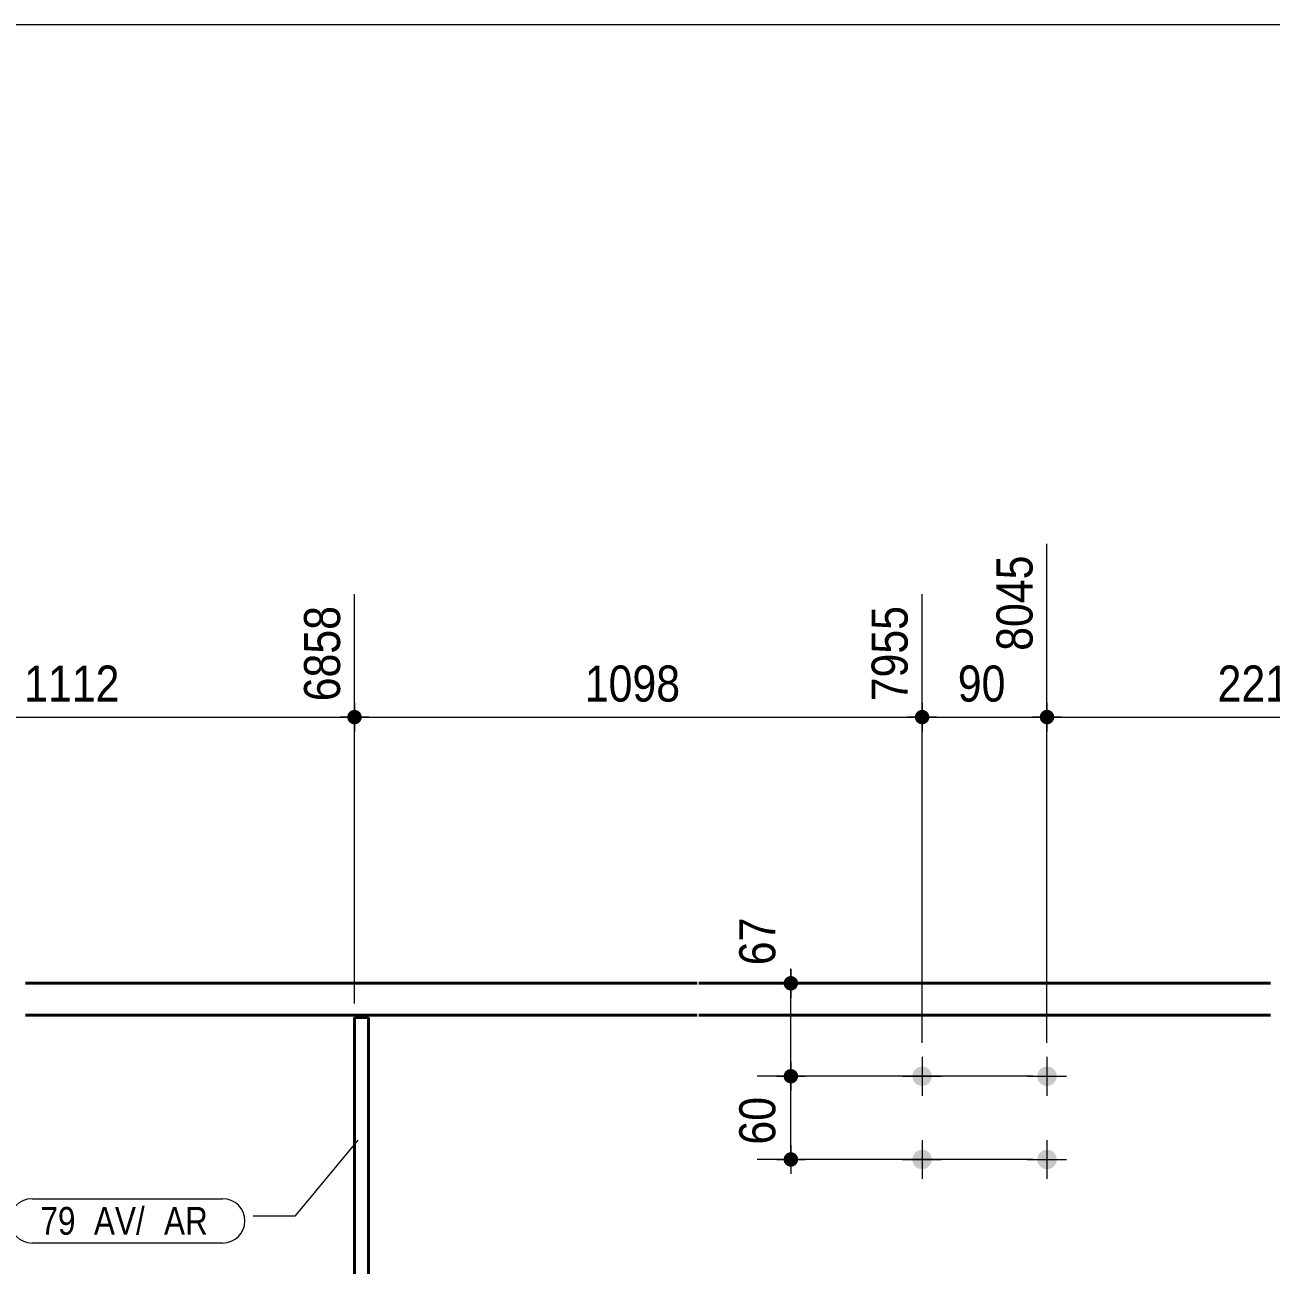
# Model space of a CAD drawing. Header units: millimetres. Extents: x 2 to 584, y 5 to 405.
# Drawn here: x 314.6 to 404.4, y 315.6 to 405 of the extents above; entities that cross this region are included whole.
import ezdxf

# ---------------------------------------------------------------- set-up
doc = ezdxf.new("R2010")
doc.units = ezdxf.units.MM
doc.linetypes.add('CACHE2', pattern=[1.190625, 0.79375, -0.396875])
for name, color, linetype, lineweight in [('Boulon', 7, 'Continuous', 0), ('Cache', 7, 'Continuous', 0), ('Cotation', 7, 'Continuous', 0), ('Feuille dessin', 5, 'Continuous', 0), ('Piece', 2, 'Continuous', 0), ('Repère pièce', 3, 'Continuous', 0)]:
    doc.layers.add(name, color=color, linetype=linetype, lineweight=lineweight)
doc.styles.add('ARIAL', font='ARIAL.TTF')
doc.styles.add('COMIC_SANS_MS', font='COMIC.TTF')

# ---------------------------------------------------------------- blocks, each defined once
blk = doc.blocks.new('*A6')
at = {"layer": 'Boulon'}
for points in [[(379.905, 329.173), (379.902, 329.139), (379.898, 329.105), (379.892, 329.071), (379.884, 329.037), (379.875, 329.004), (379.864, 328.972), (379.852, 328.939), (379.838, 328.908), (379.823, 328.877), (379.806, 328.847), (379.787, 328.818), (379.768, 328.79), (379.746, 328.763), (379.724, 328.737), (379.7, 328.712), (379.675, 328.689), (379.649, 328.666), (379.622, 328.645), (379.594, 328.625), (379.565, 328.607), (379.535, 328.59), (379.505, 328.575), (379.473, 328.561), (379.441, 328.548), (379.409, 328.537), (379.375, 328.528), (379.342, 328.521), (379.308, 328.515), (379.274, 328.511), (379.24, 328.508), (379.205, 328.507), (379.171, 328.508), (379.137, 328.511), (379.103, 328.515), (379.069, 328.521), (379.035, 328.528), (379.002, 328.537), (378.97, 328.548), (378.937, 328.561), (378.906, 328.575), (378.875, 328.59), (378.846, 328.607), (378.816, 328.625), (378.788, 328.645), (378.761, 328.666), (378.735, 328.689), (378.71, 328.712), (378.687, 328.737), (378.664, 328.763), (378.643, 328.79), (378.623, 328.818), (378.605, 328.847), (378.588, 328.877), (378.573, 328.908), (378.559, 328.939), (378.546, 328.972), (378.536, 329.004), (378.526, 329.037), (378.519, 329.071), (378.513, 329.105), (378.509, 329.139), (378.506, 329.173), (378.505, 329.207), (378.506, 329.242), (378.509, 329.276), (378.513, 329.31), (378.519, 329.344), (378.526, 329.377), (378.536, 329.411), (378.546, 329.443), (378.559, 329.475), (378.573, 329.507), (378.588, 329.537), (378.605, 329.567), (378.623, 329.596), (378.643, 329.624), (378.664, 329.651), (378.687, 329.677), (378.71, 329.702), (378.735, 329.726), (378.761, 329.748), (378.788, 329.77), (378.816, 329.789), (378.846, 329.808), (378.875, 329.825), (378.906, 329.84), (378.937, 329.854), (378.97, 329.866), (379.002, 329.877), (379.035, 329.886), (379.069, 329.894), (379.103, 329.9), (379.137, 329.904), (379.171, 329.906), (379.205, 329.907), (379.24, 329.906), (379.274, 329.904), (379.308, 329.9), (379.342, 329.894), (379.375, 329.886), (379.409, 329.877), (379.441, 329.866), (379.473, 329.854), (379.505, 329.84), (379.535, 329.825), (379.565, 329.808), (379.594, 329.789), (379.622, 329.77), (379.649, 329.748), (379.675, 329.726), (379.7, 329.702), (379.724, 329.677), (379.746, 329.651), (379.768, 329.624), (379.787, 329.596), (379.806, 329.567), (379.823, 329.537), (379.838, 329.507), (379.852, 329.475), (379.864, 329.443), (379.875, 329.411), (379.884, 329.377), (379.892, 329.344), (379.898, 329.31), (379.902, 329.276), (379.905, 329.242), (379.905, 329.207)], [(379.905, 323.173), (379.902, 323.139), (379.898, 323.105), (379.892, 323.071), (379.884, 323.037), (379.875, 323.004), (379.864, 322.972), (379.852, 322.939), (379.838, 322.908), (379.823, 322.877), (379.806, 322.847), (379.787, 322.818), (379.768, 322.79), (379.746, 322.763), (379.724, 322.737), (379.7, 322.712), (379.675, 322.689), (379.649, 322.666), (379.622, 322.645), (379.594, 322.625), (379.565, 322.607), (379.535, 322.59), (379.505, 322.575), (379.473, 322.561), (379.441, 322.548), (379.409, 322.537), (379.375, 322.528), (379.342, 322.521), (379.308, 322.515), (379.274, 322.511), (379.24, 322.508), (379.205, 322.507), (379.171, 322.508), (379.137, 322.511), (379.103, 322.515), (379.069, 322.521), (379.035, 322.528), (379.002, 322.537), (378.97, 322.548), (378.937, 322.561), (378.906, 322.575), (378.875, 322.59), (378.846, 322.607), (378.816, 322.625), (378.788, 322.645), (378.761, 322.666), (378.735, 322.689), (378.71, 322.712), (378.687, 322.737), (378.664, 322.763), (378.643, 322.79), (378.623, 322.818), (378.605, 322.847), (378.588, 322.877), (378.573, 322.908), (378.559, 322.939), (378.546, 322.972), (378.536, 323.004), (378.526, 323.037), (378.519, 323.071), (378.513, 323.105), (378.509, 323.139), (378.506, 323.173), (378.505, 323.207), (378.506, 323.242), (378.509, 323.276), (378.513, 323.31), (378.519, 323.344), (378.526, 323.377), (378.536, 323.411), (378.546, 323.443), (378.559, 323.475), (378.573, 323.507), (378.588, 323.537), (378.605, 323.567), (378.623, 323.596), (378.643, 323.624), (378.664, 323.651), (378.687, 323.677), (378.71, 323.702), (378.735, 323.726), (378.761, 323.748), (378.788, 323.77), (378.816, 323.789), (378.846, 323.808), (378.875, 323.825), (378.906, 323.84), (378.937, 323.854), (378.97, 323.866), (379.002, 323.877), (379.035, 323.886), (379.069, 323.894), (379.103, 323.9), (379.137, 323.904), (379.171, 323.906), (379.205, 323.907), (379.24, 323.906), (379.274, 323.904), (379.308, 323.9), (379.342, 323.894), (379.375, 323.886), (379.409, 323.877), (379.441, 323.866), (379.473, 323.854), (379.505, 323.84), (379.535, 323.825), (379.565, 323.808), (379.594, 323.789), (379.622, 323.77), (379.649, 323.748), (379.675, 323.726), (379.7, 323.702), (379.724, 323.677), (379.746, 323.651), (379.768, 323.624), (379.787, 323.596), (379.806, 323.567), (379.823, 323.537), (379.838, 323.507), (379.852, 323.475), (379.864, 323.443), (379.875, 323.411), (379.884, 323.377), (379.892, 323.344), (379.898, 323.31), (379.902, 323.276), (379.905, 323.242), (379.905, 323.207)]]:
    blk.add_hatch(color=256, dxfattribs=at).paths.add_polyline_path(points, flags=17)
at = {"layer": 'Boulon', "linetype": 'Continuous', "lineweight": 0}
for p, q in [((379.205, 330.607), (379.205, 327.807)), ((377.805, 329.207), (380.605, 329.207)), ((379.205, 324.607), (379.205, 321.807)), ((377.805, 323.207), (380.605, 323.207))]:
    blk.add_line(p, q, dxfattribs=at)
blk = doc.blocks.new('*A7')
at = {"layer": 'Boulon'}
for points in [[(388.905, 329.173), (388.902, 329.139), (388.898, 329.105), (388.892, 329.071), (388.884, 329.037), (388.875, 329.004), (388.864, 328.972), (388.852, 328.939), (388.838, 328.908), (388.823, 328.877), (388.806, 328.847), (388.787, 328.818), (388.768, 328.79), (388.746, 328.763), (388.724, 328.737), (388.7, 328.712), (388.675, 328.689), (388.649, 328.666), (388.622, 328.645), (388.594, 328.625), (388.565, 328.607), (388.535, 328.59), (388.505, 328.575), (388.473, 328.561), (388.441, 328.548), (388.409, 328.537), (388.375, 328.528), (388.342, 328.521), (388.308, 328.515), (388.274, 328.511), (388.24, 328.508), (388.205, 328.507), (388.171, 328.508), (388.137, 328.511), (388.103, 328.515), (388.069, 328.521), (388.035, 328.528), (388.002, 328.537), (387.97, 328.548), (387.937, 328.561), (387.906, 328.575), (387.875, 328.59), (387.846, 328.607), (387.816, 328.625), (387.788, 328.645), (387.761, 328.666), (387.735, 328.689), (387.71, 328.712), (387.687, 328.737), (387.664, 328.763), (387.643, 328.79), (387.623, 328.818), (387.605, 328.847), (387.588, 328.877), (387.573, 328.908), (387.559, 328.939), (387.546, 328.972), (387.536, 329.004), (387.526, 329.037), (387.519, 329.071), (387.513, 329.105), (387.509, 329.139), (387.506, 329.173), (387.505, 329.207), (387.506, 329.242), (387.509, 329.276), (387.513, 329.31), (387.519, 329.344), (387.526, 329.377), (387.536, 329.411), (387.546, 329.443), (387.559, 329.475), (387.573, 329.507), (387.588, 329.537), (387.605, 329.567), (387.623, 329.596), (387.643, 329.624), (387.664, 329.651), (387.687, 329.677), (387.71, 329.702), (387.735, 329.726), (387.761, 329.748), (387.788, 329.77), (387.816, 329.789), (387.846, 329.808), (387.875, 329.825), (387.906, 329.84), (387.937, 329.854), (387.97, 329.866), (388.002, 329.877), (388.035, 329.886), (388.069, 329.894), (388.103, 329.9), (388.137, 329.904), (388.171, 329.906), (388.205, 329.907), (388.24, 329.906), (388.274, 329.904), (388.308, 329.9), (388.342, 329.894), (388.375, 329.886), (388.409, 329.877), (388.441, 329.866), (388.473, 329.854), (388.505, 329.84), (388.535, 329.825), (388.565, 329.808), (388.594, 329.789), (388.622, 329.77), (388.649, 329.748), (388.675, 329.726), (388.7, 329.702), (388.724, 329.677), (388.746, 329.651), (388.768, 329.624), (388.787, 329.596), (388.806, 329.567), (388.823, 329.537), (388.838, 329.507), (388.852, 329.475), (388.864, 329.443), (388.875, 329.411), (388.884, 329.377), (388.892, 329.344), (388.898, 329.31), (388.902, 329.276), (388.905, 329.242), (388.905, 329.207)], [(388.905, 323.173), (388.902, 323.139), (388.898, 323.105), (388.892, 323.071), (388.884, 323.037), (388.875, 323.004), (388.864, 322.972), (388.852, 322.939), (388.838, 322.908), (388.823, 322.877), (388.806, 322.847), (388.787, 322.818), (388.768, 322.79), (388.746, 322.763), (388.724, 322.737), (388.7, 322.712), (388.675, 322.689), (388.649, 322.666), (388.622, 322.645), (388.594, 322.625), (388.565, 322.607), (388.535, 322.59), (388.505, 322.575), (388.473, 322.561), (388.441, 322.548), (388.409, 322.537), (388.375, 322.528), (388.342, 322.521), (388.308, 322.515), (388.274, 322.511), (388.24, 322.508), (388.205, 322.507), (388.171, 322.508), (388.137, 322.511), (388.103, 322.515), (388.069, 322.521), (388.035, 322.528), (388.002, 322.537), (387.97, 322.548), (387.937, 322.561), (387.906, 322.575), (387.875, 322.59), (387.846, 322.607), (387.816, 322.625), (387.788, 322.645), (387.761, 322.666), (387.735, 322.689), (387.71, 322.712), (387.687, 322.737), (387.664, 322.763), (387.643, 322.79), (387.623, 322.818), (387.605, 322.847), (387.588, 322.877), (387.573, 322.908), (387.559, 322.939), (387.546, 322.972), (387.536, 323.004), (387.526, 323.037), (387.519, 323.071), (387.513, 323.105), (387.509, 323.139), (387.506, 323.173), (387.505, 323.207), (387.506, 323.242), (387.509, 323.276), (387.513, 323.31), (387.519, 323.344), (387.526, 323.377), (387.536, 323.411), (387.546, 323.443), (387.559, 323.475), (387.573, 323.507), (387.588, 323.537), (387.605, 323.567), (387.623, 323.596), (387.643, 323.624), (387.664, 323.651), (387.687, 323.677), (387.71, 323.702), (387.735, 323.726), (387.761, 323.748), (387.788, 323.77), (387.816, 323.789), (387.846, 323.808), (387.875, 323.825), (387.906, 323.84), (387.937, 323.854), (387.97, 323.866), (388.002, 323.877), (388.035, 323.886), (388.069, 323.894), (388.103, 323.9), (388.137, 323.904), (388.171, 323.906), (388.205, 323.907), (388.24, 323.906), (388.274, 323.904), (388.308, 323.9), (388.342, 323.894), (388.375, 323.886), (388.409, 323.877), (388.441, 323.866), (388.473, 323.854), (388.505, 323.84), (388.535, 323.825), (388.565, 323.808), (388.594, 323.789), (388.622, 323.77), (388.649, 323.748), (388.675, 323.726), (388.7, 323.702), (388.724, 323.677), (388.746, 323.651), (388.768, 323.624), (388.787, 323.596), (388.806, 323.567), (388.823, 323.537), (388.838, 323.507), (388.852, 323.475), (388.864, 323.443), (388.875, 323.411), (388.884, 323.377), (388.892, 323.344), (388.898, 323.31), (388.902, 323.276), (388.905, 323.242), (388.905, 323.207)]]:
    blk.add_hatch(color=256, dxfattribs=at).paths.add_polyline_path(points, flags=17)
at = {"layer": 'Boulon', "linetype": 'Continuous', "lineweight": 0}
for p, q in [((388.205, 330.607), (388.205, 327.807)), ((386.805, 329.207), (389.605, 329.207)), ((388.205, 324.607), (388.205, 321.807)), ((386.805, 323.207), (389.605, 323.207))]:
    blk.add_line(p, q, dxfattribs=at)
blk = doc.blocks.new('*A19')
at = {"layer": 'Piece', "color": 2, "linetype": 'Continuous', "lineweight": 40}
for p, q in [((363.00841, 335.907446), (314.60841, 335.907446)), ((404.302341, 335.907446), (363.10841, 335.907446)), ((314.60841, 333.607446), (363.00841, 333.607446)), ((363.10841, 333.607446), (404.302341, 333.607446))]:
    blk.add_line(p, q, dxfattribs=at)
blk = doc.blocks.new('*A20')
at = {"layer": 'Cache', "color": 7, "linetype": 'CACHE2', "lineweight": 20}
for p, q in [((338.30841, 289.367447), (338.30841, 333.447446)), ((338.30841, 333.447446), (339.30841, 333.447446)), ((339.30841, 289.367447), (339.30841, 333.447446)), ((339.30841, 292.367447), (338.30841, 292.367447)), ((338.30841, 289.367447), (339.30841, 289.367447))]:
    blk.add_line(p, q, dxfattribs=at)
blk = doc.blocks.new('*A21')
at = {"layer": 'Cache', "color": 7, "linetype": 'CACHE2', "lineweight": 20}
blk.add_line((338.30841, 292.367447), (339.30841, 292.367447), dxfattribs=at)
at = {"layer": 'Piece', "color": 2, "linetype": 'Continuous', "lineweight": 40}
for p, q in [((338.30841, 333.447446), (338.30841, 289.367447)), ((339.30841, 333.447446), (338.30841, 333.447446)), ((339.30841, 289.367447), (339.30841, 333.447446)), ((338.30841, 289.367447), (339.30841, 289.367447))]:
    blk.add_line(p, q, dxfattribs=at)
blk = doc.blocks.new('*A63')
at = {"layer": 'Feuille dessin', "linetype": 'Continuous', "lineweight": 0}
blk.add_line((579, 405), (5, 405), dxfattribs=at)
blk = doc.blocks.new('*A71')
at = {"layer": 'Cotation'}
for points in [[(298.386, 354.579), (298.36, 354.581), (298.335, 354.584), (298.31, 354.588), (298.285, 354.594), (298.26, 354.6), (298.236, 354.608), (298.212, 354.618), (298.189, 354.628), (298.166, 354.639), (298.144, 354.652), (298.123, 354.666), (298.102, 354.68), (298.082, 354.696), (298.062, 354.713), (298.044, 354.73), (298.026, 354.749), (298.009, 354.768), (297.994, 354.788), (297.979, 354.809), (297.965, 354.831), (297.953, 354.853), (297.941, 354.876), (297.931, 354.899), (297.922, 354.923), (297.914, 354.947), (297.907, 354.972), (297.901, 354.997), (297.897, 355.022), (297.894, 355.047), (297.892, 355.073), (297.891, 355.098), (297.892, 355.124), (297.894, 355.149), (297.897, 355.174), (297.901, 355.2), (297.907, 355.224), (297.914, 355.249), (297.922, 355.273), (297.931, 355.297), (297.941, 355.32), (297.953, 355.343), (297.965, 355.365), (297.979, 355.387), (297.994, 355.408), (298.009, 355.428), (298.026, 355.447), (298.044, 355.466), (298.062, 355.483), (298.082, 355.5), (298.102, 355.516), (298.123, 355.53), (298.144, 355.544), (298.166, 355.557), (298.189, 355.568), (298.212, 355.578), (298.236, 355.588), (298.26, 355.596), (298.285, 355.602), (298.31, 355.608), (298.335, 355.612), (298.36, 355.616), (298.386, 355.617), (298.411, 355.618), (298.437, 355.617), (298.462, 355.616), (298.488, 355.612), (298.513, 355.608), (298.538, 355.602), (298.562, 355.596), (298.587, 355.588), (298.61, 355.578), (298.634, 355.568), (298.657, 355.557), (298.679, 355.544), (298.7, 355.53), (298.721, 355.516), (298.741, 355.5), (298.761, 355.483), (298.779, 355.466), (298.797, 355.447), (298.813, 355.428), (298.829, 355.408), (298.844, 355.387), (298.857, 355.365), (298.87, 355.343), (298.882, 355.32), (298.892, 355.297), (298.901, 355.273), (298.909, 355.249), (298.916, 355.224), (298.921, 355.2), (298.926, 355.174), (298.929, 355.149), (298.931, 355.124), (298.931, 355.098), (298.931, 355.073), (298.929, 355.047), (298.926, 355.022), (298.921, 354.997), (298.916, 354.972), (298.909, 354.947), (298.901, 354.923), (298.892, 354.899), (298.882, 354.876), (298.87, 354.853), (298.857, 354.831), (298.844, 354.809), (298.829, 354.788), (298.813, 354.768), (298.797, 354.749), (298.779, 354.73), (298.761, 354.713), (298.741, 354.696), (298.721, 354.68), (298.7, 354.666), (298.679, 354.652), (298.657, 354.639), (298.634, 354.628), (298.61, 354.618), (298.587, 354.608), (298.562, 354.6), (298.538, 354.594), (298.513, 354.588), (298.488, 354.584), (298.462, 354.581), (298.437, 354.579), (298.411, 354.578)], [(338.283, 354.579), (338.257, 354.581), (338.232, 354.584), (338.207, 354.588), (338.182, 354.594), (338.157, 354.6), (338.133, 354.608), (338.109, 354.618), (338.086, 354.628), (338.063, 354.639), (338.041, 354.652), (338.02, 354.666), (337.999, 354.68), (337.979, 354.696), (337.959, 354.713), (337.941, 354.73), (337.923, 354.749), (337.906, 354.768), (337.891, 354.788), (337.876, 354.809), (337.862, 354.831), (337.85, 354.853), (337.838, 354.876), (337.828, 354.899), (337.819, 354.923), (337.811, 354.947), (337.804, 354.972), (337.798, 354.997), (337.794, 355.022), (337.791, 355.047), (337.789, 355.073), (337.788, 355.098), (337.789, 355.124), (337.791, 355.149), (337.794, 355.174), (337.798, 355.2), (337.804, 355.224), (337.811, 355.249), (337.819, 355.273), (337.828, 355.297), (337.838, 355.32), (337.85, 355.343), (337.862, 355.365), (337.876, 355.387), (337.891, 355.408), (337.906, 355.428), (337.923, 355.447), (337.941, 355.466), (337.959, 355.483), (337.979, 355.5), (337.999, 355.516), (338.02, 355.53), (338.041, 355.544), (338.063, 355.557), (338.086, 355.568), (338.109, 355.578), (338.133, 355.588), (338.157, 355.596), (338.182, 355.602), (338.207, 355.608), (338.232, 355.612), (338.257, 355.616), (338.283, 355.617), (338.308, 355.618), (338.334, 355.617), (338.359, 355.616), (338.385, 355.612), (338.41, 355.608), (338.435, 355.602), (338.459, 355.596), (338.484, 355.588), (338.507, 355.578), (338.531, 355.568), (338.554, 355.557), (338.576, 355.544), (338.597, 355.53), (338.618, 355.516), (338.638, 355.5), (338.658, 355.483), (338.676, 355.466), (338.694, 355.447), (338.71, 355.428), (338.726, 355.408), (338.741, 355.387), (338.754, 355.365), (338.767, 355.343), (338.778, 355.32), (338.789, 355.297), (338.798, 355.273), (338.806, 355.249), (338.813, 355.224), (338.818, 355.2), (338.823, 355.174), (338.826, 355.149), (338.828, 355.124), (338.828, 355.098), (338.828, 355.073), (338.826, 355.047), (338.823, 355.022), (338.818, 354.997), (338.813, 354.972), (338.806, 354.947), (338.798, 354.923), (338.789, 354.899), (338.778, 354.876), (338.767, 354.853), (338.754, 354.831), (338.741, 354.809), (338.726, 354.788), (338.71, 354.768), (338.694, 354.749), (338.676, 354.73), (338.658, 354.713), (338.638, 354.696), (338.618, 354.68), (338.597, 354.666), (338.576, 354.652), (338.554, 354.639), (338.531, 354.628), (338.507, 354.618), (338.484, 354.608), (338.459, 354.6), (338.435, 354.594), (338.41, 354.588), (338.385, 354.584), (338.359, 354.581), (338.334, 354.579), (338.308, 354.578)]]:
    blk.add_hatch(color=256, dxfattribs=at).paths.add_polyline_path(points, flags=17)
at = {"layer": 'Cotation', "linetype": 'Continuous', "lineweight": 0}
for p, q in [((298.411, 331.607), (298.411, 367.592)), ((338.308, 334.447), (338.308, 363.952)), ((298.411, 356.138), (298.411, 354.058)), ((338.308, 356.138), (338.308, 354.058)), ((299.451, 355.098), (297.371, 355.098)), ((298.411, 355.098), (297.371, 355.098)), ((298.411, 355.098), (338.308, 355.098)), ((339.348, 355.098), (337.268, 355.098)), ((338.308, 355.098), (339.348, 355.098))]:
    blk.add_line(p, q, dxfattribs=at)
at = {"layer": 'Cotation'}
for p in [(298.411, 355.098), (338.308, 355.098)]:
    blk.add_point(p, dxfattribs=at)
at = {"layer": 'Cotation', "style": 'ARIAL', "width": 0.85}
blk.add_text('6858', height=2.6, rotation=90.00021, dxfattribs=at).set_placement((337.268, 356.238))
blk.add_text('1112', height=2.6, dxfattribs=at).set_placement((314.503, 356.218))
blk = doc.blocks.new('*A72')
at = {"layer": 'Cotation'}
for points in [[(338.283, 354.579), (338.257, 354.581), (338.232, 354.584), (338.207, 354.588), (338.182, 354.594), (338.157, 354.6), (338.133, 354.608), (338.109, 354.618), (338.086, 354.628), (338.063, 354.639), (338.041, 354.652), (338.02, 354.666), (337.999, 354.68), (337.979, 354.696), (337.959, 354.713), (337.941, 354.73), (337.923, 354.749), (337.906, 354.768), (337.891, 354.788), (337.876, 354.809), (337.862, 354.831), (337.85, 354.853), (337.838, 354.876), (337.828, 354.899), (337.819, 354.923), (337.811, 354.947), (337.804, 354.972), (337.798, 354.997), (337.794, 355.022), (337.791, 355.047), (337.789, 355.073), (337.788, 355.098), (337.789, 355.124), (337.791, 355.149), (337.794, 355.174), (337.798, 355.2), (337.804, 355.224), (337.811, 355.249), (337.819, 355.273), (337.828, 355.297), (337.838, 355.32), (337.85, 355.343), (337.862, 355.365), (337.876, 355.387), (337.891, 355.408), (337.906, 355.428), (337.923, 355.447), (337.941, 355.466), (337.959, 355.483), (337.979, 355.5), (337.999, 355.516), (338.02, 355.53), (338.041, 355.544), (338.063, 355.557), (338.086, 355.568), (338.109, 355.578), (338.133, 355.588), (338.157, 355.596), (338.182, 355.602), (338.207, 355.608), (338.232, 355.612), (338.257, 355.616), (338.283, 355.617), (338.308, 355.618), (338.334, 355.617), (338.359, 355.616), (338.385, 355.612), (338.41, 355.608), (338.435, 355.602), (338.459, 355.596), (338.484, 355.588), (338.507, 355.578), (338.531, 355.568), (338.554, 355.557), (338.576, 355.544), (338.597, 355.53), (338.618, 355.516), (338.638, 355.5), (338.658, 355.483), (338.676, 355.466), (338.694, 355.447), (338.71, 355.428), (338.726, 355.408), (338.741, 355.387), (338.754, 355.365), (338.767, 355.343), (338.778, 355.32), (338.789, 355.297), (338.798, 355.273), (338.806, 355.249), (338.813, 355.224), (338.818, 355.2), (338.823, 355.174), (338.826, 355.149), (338.828, 355.124), (338.828, 355.098), (338.828, 355.073), (338.826, 355.047), (338.823, 355.022), (338.818, 354.997), (338.813, 354.972), (338.806, 354.947), (338.798, 354.923), (338.789, 354.899), (338.778, 354.876), (338.767, 354.853), (338.754, 354.831), (338.741, 354.809), (338.726, 354.788), (338.71, 354.768), (338.694, 354.749), (338.676, 354.73), (338.658, 354.713), (338.638, 354.696), (338.618, 354.68), (338.597, 354.666), (338.576, 354.652), (338.554, 354.639), (338.531, 354.628), (338.507, 354.618), (338.484, 354.608), (338.459, 354.6), (338.435, 354.594), (338.41, 354.588), (338.385, 354.584), (338.359, 354.581), (338.334, 354.579), (338.308, 354.578)], [(379.18, 354.579), (379.154, 354.581), (379.129, 354.584), (379.104, 354.588), (379.079, 354.594), (379.054, 354.6), (379.03, 354.608), (379.006, 354.618), (378.983, 354.628), (378.96, 354.639), (378.938, 354.652), (378.916, 354.666), (378.896, 354.68), (378.875, 354.696), (378.856, 354.713), (378.838, 354.73), (378.82, 354.749), (378.803, 354.768), (378.788, 354.788), (378.773, 354.809), (378.759, 354.831), (378.747, 354.853), (378.735, 354.876), (378.725, 354.899), (378.716, 354.923), (378.708, 354.947), (378.701, 354.972), (378.695, 354.997), (378.691, 355.022), (378.688, 355.047), (378.686, 355.073), (378.685, 355.098), (378.686, 355.124), (378.688, 355.149), (378.691, 355.174), (378.695, 355.2), (378.701, 355.224), (378.708, 355.249), (378.716, 355.273), (378.725, 355.297), (378.735, 355.32), (378.747, 355.343), (378.759, 355.365), (378.773, 355.387), (378.788, 355.408), (378.803, 355.428), (378.82, 355.447), (378.838, 355.466), (378.856, 355.483), (378.875, 355.5), (378.896, 355.516), (378.916, 355.53), (378.938, 355.544), (378.96, 355.557), (378.983, 355.568), (379.006, 355.578), (379.03, 355.588), (379.054, 355.596), (379.079, 355.602), (379.104, 355.608), (379.129, 355.612), (379.154, 355.616), (379.18, 355.617), (379.205, 355.618), (379.231, 355.617), (379.256, 355.616), (379.282, 355.612), (379.307, 355.608), (379.332, 355.602), (379.356, 355.596), (379.381, 355.588), (379.404, 355.578), (379.428, 355.568), (379.451, 355.557), (379.473, 355.544), (379.494, 355.53), (379.515, 355.516), (379.535, 355.5), (379.555, 355.483), (379.573, 355.466), (379.591, 355.447), (379.607, 355.428), (379.623, 355.408), (379.638, 355.387), (379.651, 355.365), (379.664, 355.343), (379.675, 355.32), (379.686, 355.297), (379.695, 355.273), (379.703, 355.249), (379.71, 355.224), (379.715, 355.2), (379.72, 355.174), (379.723, 355.149), (379.725, 355.124), (379.725, 355.098), (379.725, 355.073), (379.723, 355.047), (379.72, 355.022), (379.715, 354.997), (379.71, 354.972), (379.703, 354.947), (379.695, 354.923), (379.686, 354.899), (379.675, 354.876), (379.664, 354.853), (379.651, 354.831), (379.638, 354.809), (379.623, 354.788), (379.607, 354.768), (379.591, 354.749), (379.573, 354.73), (379.555, 354.713), (379.535, 354.696), (379.515, 354.68), (379.494, 354.666), (379.473, 354.652), (379.451, 354.639), (379.428, 354.628), (379.404, 354.618), (379.381, 354.608), (379.356, 354.6), (379.332, 354.594), (379.307, 354.588), (379.282, 354.584), (379.256, 354.581), (379.231, 354.579), (379.205, 354.578)]]:
    blk.add_hatch(color=256, dxfattribs=at).paths.add_polyline_path(points, flags=17)
at = {"layer": 'Cotation', "linetype": 'Continuous', "lineweight": 0}
for p, q in [((338.308, 334.447), (338.308, 363.952)), ((379.205, 331.607), (379.205, 363.952)), ((338.308, 356.138), (338.308, 354.058)), ((379.205, 356.138), (379.205, 354.058)), ((339.348, 355.098), (337.268, 355.098)), ((338.308, 355.098), (337.268, 355.098)), ((338.308, 355.098), (379.205, 355.098)), ((380.245, 355.098), (378.165, 355.098)), ((379.205, 355.098), (380.245, 355.098))]:
    blk.add_line(p, q, dxfattribs=at)
at = {"layer": 'Cotation'}
for p in [(338.308, 355.098), (379.205, 355.098)]:
    blk.add_point(p, dxfattribs=at)
at = {"layer": 'Cotation', "style": 'ARIAL', "width": 0.85}
blk.add_text('7955', height=2.6, rotation=90.00021, dxfattribs=at).set_placement((378.165, 356.238))
blk.add_text('1098', height=2.6, dxfattribs=at).set_placement((354.9, 356.218))
blk = doc.blocks.new('*A73')
at = {"layer": 'Cotation'}
for points in [[(379.18, 354.579), (379.154, 354.581), (379.129, 354.584), (379.104, 354.588), (379.079, 354.594), (379.054, 354.6), (379.03, 354.608), (379.006, 354.618), (378.983, 354.628), (378.96, 354.639), (378.938, 354.652), (378.916, 354.666), (378.896, 354.68), (378.875, 354.696), (378.856, 354.713), (378.838, 354.73), (378.82, 354.749), (378.803, 354.768), (378.788, 354.788), (378.773, 354.809), (378.759, 354.831), (378.747, 354.853), (378.735, 354.876), (378.725, 354.899), (378.716, 354.923), (378.708, 354.947), (378.701, 354.972), (378.695, 354.997), (378.691, 355.022), (378.688, 355.047), (378.686, 355.073), (378.685, 355.098), (378.686, 355.124), (378.688, 355.149), (378.691, 355.174), (378.695, 355.2), (378.701, 355.224), (378.708, 355.249), (378.716, 355.273), (378.725, 355.297), (378.735, 355.32), (378.747, 355.343), (378.759, 355.365), (378.773, 355.387), (378.788, 355.408), (378.803, 355.428), (378.82, 355.447), (378.838, 355.466), (378.856, 355.483), (378.875, 355.5), (378.896, 355.516), (378.916, 355.53), (378.938, 355.544), (378.96, 355.557), (378.983, 355.568), (379.006, 355.578), (379.03, 355.588), (379.054, 355.596), (379.079, 355.602), (379.104, 355.608), (379.129, 355.612), (379.154, 355.616), (379.18, 355.617), (379.205, 355.618), (379.231, 355.617), (379.256, 355.616), (379.282, 355.612), (379.307, 355.608), (379.332, 355.602), (379.356, 355.596), (379.381, 355.588), (379.404, 355.578), (379.428, 355.568), (379.451, 355.557), (379.473, 355.544), (379.494, 355.53), (379.515, 355.516), (379.535, 355.5), (379.555, 355.483), (379.573, 355.466), (379.591, 355.447), (379.607, 355.428), (379.623, 355.408), (379.638, 355.387), (379.651, 355.365), (379.664, 355.343), (379.675, 355.32), (379.686, 355.297), (379.695, 355.273), (379.703, 355.249), (379.71, 355.224), (379.715, 355.2), (379.72, 355.174), (379.723, 355.149), (379.725, 355.124), (379.725, 355.098), (379.725, 355.073), (379.723, 355.047), (379.72, 355.022), (379.715, 354.997), (379.71, 354.972), (379.703, 354.947), (379.695, 354.923), (379.686, 354.899), (379.675, 354.876), (379.664, 354.853), (379.651, 354.831), (379.638, 354.809), (379.623, 354.788), (379.607, 354.768), (379.591, 354.749), (379.573, 354.73), (379.555, 354.713), (379.535, 354.696), (379.515, 354.68), (379.494, 354.666), (379.473, 354.652), (379.451, 354.639), (379.428, 354.628), (379.404, 354.618), (379.381, 354.608), (379.356, 354.6), (379.332, 354.594), (379.307, 354.588), (379.282, 354.584), (379.256, 354.581), (379.231, 354.579), (379.205, 354.578)], [(388.18, 354.579), (388.154, 354.581), (388.129, 354.584), (388.104, 354.588), (388.079, 354.594), (388.054, 354.6), (388.03, 354.608), (388.006, 354.618), (387.983, 354.628), (387.96, 354.639), (387.938, 354.652), (387.916, 354.666), (387.896, 354.68), (387.875, 354.696), (387.856, 354.713), (387.838, 354.73), (387.82, 354.749), (387.803, 354.768), (387.788, 354.788), (387.773, 354.809), (387.759, 354.831), (387.747, 354.853), (387.735, 354.876), (387.725, 354.899), (387.716, 354.923), (387.708, 354.947), (387.701, 354.972), (387.695, 354.997), (387.691, 355.022), (387.688, 355.047), (387.686, 355.073), (387.685, 355.098), (387.686, 355.124), (387.688, 355.149), (387.691, 355.174), (387.695, 355.2), (387.701, 355.224), (387.708, 355.249), (387.716, 355.273), (387.725, 355.297), (387.735, 355.32), (387.747, 355.343), (387.759, 355.365), (387.773, 355.387), (387.788, 355.408), (387.803, 355.428), (387.82, 355.447), (387.838, 355.466), (387.856, 355.483), (387.875, 355.5), (387.896, 355.516), (387.916, 355.53), (387.938, 355.544), (387.96, 355.557), (387.983, 355.568), (388.006, 355.578), (388.03, 355.588), (388.054, 355.596), (388.079, 355.602), (388.104, 355.608), (388.129, 355.612), (388.154, 355.616), (388.18, 355.617), (388.205, 355.618), (388.231, 355.617), (388.256, 355.616), (388.282, 355.612), (388.307, 355.608), (388.332, 355.602), (388.356, 355.596), (388.381, 355.588), (388.404, 355.578), (388.428, 355.568), (388.451, 355.557), (388.473, 355.544), (388.494, 355.53), (388.515, 355.516), (388.535, 355.5), (388.555, 355.483), (388.573, 355.466), (388.591, 355.447), (388.607, 355.428), (388.623, 355.408), (388.638, 355.387), (388.651, 355.365), (388.664, 355.343), (388.675, 355.32), (388.686, 355.297), (388.695, 355.273), (388.703, 355.249), (388.71, 355.224), (388.715, 355.2), (388.72, 355.174), (388.723, 355.149), (388.725, 355.124), (388.725, 355.098), (388.725, 355.073), (388.723, 355.047), (388.72, 355.022), (388.715, 354.997), (388.71, 354.972), (388.703, 354.947), (388.695, 354.923), (388.686, 354.899), (388.675, 354.876), (388.664, 354.853), (388.651, 354.831), (388.638, 354.809), (388.623, 354.788), (388.607, 354.768), (388.591, 354.749), (388.573, 354.73), (388.555, 354.713), (388.535, 354.696), (388.515, 354.68), (388.494, 354.666), (388.473, 354.652), (388.451, 354.639), (388.428, 354.628), (388.404, 354.618), (388.381, 354.608), (388.356, 354.6), (388.332, 354.594), (388.307, 354.588), (388.282, 354.584), (388.256, 354.581), (388.231, 354.579), (388.205, 354.578)]]:
    blk.add_hatch(color=256, dxfattribs=at).paths.add_polyline_path(points, flags=17)
at = {"layer": 'Cotation', "linetype": 'Continuous', "lineweight": 0}
for p, q in [((388.205, 331.607), (388.205, 367.592)), ((379.205, 331.607), (379.205, 363.952)), ((379.205, 356.138), (379.205, 354.058)), ((388.205, 356.138), (388.205, 354.058)), ((380.245, 355.098), (378.165, 355.098)), ((379.205, 355.098), (378.165, 355.098)), ((379.205, 355.098), (388.205, 355.098)), ((389.245, 355.098), (387.165, 355.098)), ((388.205, 355.098), (389.245, 355.098))]:
    blk.add_line(p, q, dxfattribs=at)
at = {"layer": 'Cotation'}
for p in [(379.205, 355.098), (388.205, 355.098)]:
    blk.add_point(p, dxfattribs=at)
at = {"layer": 'Cotation', "style": 'ARIAL', "width": 0.85}
blk.add_text('8045', height=2.6, rotation=90.00021, dxfattribs=at).set_placement((387.165, 359.878))
blk.add_text('90', height=2.6, dxfattribs=at).set_placement((381.777, 356.218))
blk = doc.blocks.new('*A74')
at = {"layer": 'Cotation'}
for points in [[(388.18, 354.579), (388.154, 354.581), (388.129, 354.584), (388.104, 354.588), (388.079, 354.594), (388.054, 354.6), (388.03, 354.608), (388.006, 354.618), (387.983, 354.628), (387.96, 354.639), (387.938, 354.652), (387.916, 354.666), (387.896, 354.68), (387.875, 354.696), (387.856, 354.713), (387.838, 354.73), (387.82, 354.749), (387.803, 354.768), (387.788, 354.788), (387.773, 354.809), (387.759, 354.831), (387.747, 354.853), (387.735, 354.876), (387.725, 354.899), (387.716, 354.923), (387.708, 354.947), (387.701, 354.972), (387.695, 354.997), (387.691, 355.022), (387.688, 355.047), (387.686, 355.073), (387.685, 355.098), (387.686, 355.124), (387.688, 355.149), (387.691, 355.174), (387.695, 355.2), (387.701, 355.224), (387.708, 355.249), (387.716, 355.273), (387.725, 355.297), (387.735, 355.32), (387.747, 355.343), (387.759, 355.365), (387.773, 355.387), (387.788, 355.408), (387.803, 355.428), (387.82, 355.447), (387.838, 355.466), (387.856, 355.483), (387.875, 355.5), (387.896, 355.516), (387.916, 355.53), (387.938, 355.544), (387.96, 355.557), (387.983, 355.568), (388.006, 355.578), (388.03, 355.588), (388.054, 355.596), (388.079, 355.602), (388.104, 355.608), (388.129, 355.612), (388.154, 355.616), (388.18, 355.617), (388.205, 355.618), (388.231, 355.617), (388.256, 355.616), (388.282, 355.612), (388.307, 355.608), (388.332, 355.602), (388.356, 355.596), (388.381, 355.588), (388.404, 355.578), (388.428, 355.568), (388.451, 355.557), (388.473, 355.544), (388.494, 355.53), (388.515, 355.516), (388.535, 355.5), (388.555, 355.483), (388.573, 355.466), (388.591, 355.447), (388.607, 355.428), (388.623, 355.408), (388.638, 355.387), (388.651, 355.365), (388.664, 355.343), (388.675, 355.32), (388.686, 355.297), (388.695, 355.273), (388.703, 355.249), (388.71, 355.224), (388.715, 355.2), (388.72, 355.174), (388.723, 355.149), (388.725, 355.124), (388.725, 355.098), (388.725, 355.073), (388.723, 355.047), (388.72, 355.022), (388.715, 354.997), (388.71, 354.972), (388.703, 354.947), (388.695, 354.923), (388.686, 354.899), (388.675, 354.876), (388.664, 354.853), (388.651, 354.831), (388.638, 354.809), (388.623, 354.788), (388.607, 354.768), (388.591, 354.749), (388.573, 354.73), (388.555, 354.713), (388.535, 354.696), (388.515, 354.68), (388.494, 354.666), (388.473, 354.652), (388.451, 354.639), (388.428, 354.628), (388.404, 354.618), (388.381, 354.608), (388.356, 354.6), (388.332, 354.594), (388.307, 354.588), (388.282, 354.584), (388.256, 354.581), (388.231, 354.579), (388.205, 354.578)], [(420.474, 354.579), (420.448, 354.581), (420.423, 354.584), (420.398, 354.588), (420.373, 354.594), (420.348, 354.6), (420.324, 354.608), (420.3, 354.618), (420.277, 354.628), (420.254, 354.639), (420.232, 354.652), (420.21, 354.666), (420.19, 354.68), (420.169, 354.696), (420.15, 354.713), (420.132, 354.73), (420.114, 354.749), (420.097, 354.768), (420.082, 354.788), (420.067, 354.809), (420.053, 354.831), (420.041, 354.853), (420.029, 354.876), (420.019, 354.899), (420.01, 354.923), (420.002, 354.947), (419.995, 354.972), (419.989, 354.997), (419.985, 355.022), (419.982, 355.047), (419.98, 355.073), (419.979, 355.098), (419.98, 355.124), (419.982, 355.149), (419.985, 355.174), (419.989, 355.2), (419.995, 355.224), (420.002, 355.249), (420.01, 355.273), (420.019, 355.297), (420.029, 355.32), (420.041, 355.343), (420.053, 355.365), (420.067, 355.387), (420.082, 355.408), (420.097, 355.428), (420.114, 355.447), (420.132, 355.466), (420.15, 355.483), (420.169, 355.5), (420.19, 355.516), (420.21, 355.53), (420.232, 355.544), (420.254, 355.557), (420.277, 355.568), (420.3, 355.578), (420.324, 355.588), (420.348, 355.596), (420.373, 355.602), (420.398, 355.608), (420.423, 355.612), (420.448, 355.616), (420.474, 355.617), (420.499, 355.618), (420.525, 355.617), (420.55, 355.616), (420.576, 355.612), (420.601, 355.608), (420.626, 355.602), (420.65, 355.596), (420.674, 355.588), (420.698, 355.578), (420.722, 355.568), (420.744, 355.557), (420.767, 355.544), (420.788, 355.53), (420.809, 355.516), (420.829, 355.5), (420.849, 355.483), (420.867, 355.466), (420.885, 355.447), (420.901, 355.428), (420.917, 355.408), (420.932, 355.387), (420.945, 355.365), (420.958, 355.343), (420.969, 355.32), (420.98, 355.297), (420.989, 355.273), (420.997, 355.249), (421.004, 355.224), (421.009, 355.2), (421.014, 355.174), (421.017, 355.149), (421.019, 355.124), (421.019, 355.098), (421.019, 355.073), (421.017, 355.047), (421.014, 355.022), (421.009, 354.997), (421.004, 354.972), (420.997, 354.947), (420.989, 354.923), (420.98, 354.899), (420.969, 354.876), (420.958, 354.853), (420.945, 354.831), (420.932, 354.809), (420.917, 354.788), (420.901, 354.768), (420.885, 354.749), (420.867, 354.73), (420.849, 354.713), (420.829, 354.696), (420.809, 354.68), (420.788, 354.666), (420.767, 354.652), (420.744, 354.639), (420.722, 354.628), (420.698, 354.618), (420.674, 354.608), (420.65, 354.6), (420.626, 354.594), (420.601, 354.588), (420.576, 354.584), (420.55, 354.581), (420.525, 354.579), (420.499, 354.578)]]:
    blk.add_hatch(color=256, dxfattribs=at).paths.add_polyline_path(points, flags=17)
at = {"layer": 'Cotation', "linetype": 'Continuous', "lineweight": 0}
for p, q in [((388.205, 331.607), (388.205, 367.592)), ((420.499, 331.607), (420.499, 365.88)), ((388.205, 356.138), (388.205, 354.058)), ((420.499, 356.138), (420.499, 354.058)), ((389.245, 355.098), (387.165, 355.098)), ((388.205, 355.098), (387.165, 355.098)), ((388.205, 355.098), (420.499, 355.098)), ((421.539, 355.098), (419.459, 355.098)), ((420.499, 355.098), (421.539, 355.098))]:
    blk.add_line(p, q, dxfattribs=at)
at = {"layer": 'Cotation'}
for p in [(388.205, 355.098), (420.499, 355.098)]:
    blk.add_point(p, dxfattribs=at)
at = {"layer": 'Cotation', "style": 'ARIAL', "width": 0.85}
blk.add_text('10255', height=2.6, rotation=90.00021, dxfattribs=at).set_placement((419.459, 356.238))
blk.add_text('2210', height=2.6, dxfattribs=at).set_placement((400.496, 356.218))
blk = doc.blocks.new('*A88')
at = {"layer": 'Repère pièce', "linetype": 'Continuous', "lineweight": 0}
for p, q in [((338.53781, 324.602046), (334.005549, 319.130743)), ((315.072932, 320.380743), (328.805549, 320.380743)), ((334.005549, 319.130743), (331.005549, 319.130743)), ((328.805549, 317.180743), (315.072932, 317.180743))]:
    blk.add_line(p, q, dxfattribs=at)
for centre, start, end in [((315.072932, 318.780743), 90, 270), ((328.805549, 318.780743), 270, 90)]:
    blk.add_arc(centre, 1.6, start, end, dxfattribs=at)
at = {"layer": 'Repère pièce', "style": 'COMIC_SANS_MS', "width": 0.85}
for s, p in [('79', (315.672932, 317.780743)), ('AV/', (319.528791, 317.780743)), ('AR', (324.578596, 317.780743)), ('2x', (309.670783, 317.280743))]:
    blk.add_text(s, height=2, dxfattribs=at).set_placement(p)
blk = doc.blocks.new('*A93')
at = {"layer": 'Cotation'}
for points in [[(369.724, 328.688), (369.699, 328.69), (369.673, 328.693), (369.648, 328.697), (369.623, 328.703), (369.599, 328.71), (369.575, 328.718), (369.551, 328.727), (369.527, 328.737), (369.505, 328.749), (369.482, 328.761), (369.461, 328.775), (369.44, 328.79), (369.42, 328.805), (369.401, 328.822), (369.382, 328.84), (369.364, 328.858), (369.348, 328.877), (369.332, 328.898), (369.317, 328.918), (369.304, 328.94), (369.291, 328.962), (369.28, 328.985), (369.269, 329.008), (369.26, 329.032), (369.252, 329.056), (369.245, 329.081), (369.24, 329.106), (369.235, 329.131), (369.232, 329.156), (369.23, 329.182), (369.23, 329.207), (369.23, 329.233), (369.232, 329.258), (369.235, 329.284), (369.24, 329.309), (369.245, 329.334), (369.252, 329.358), (369.26, 329.383), (369.269, 329.406), (369.28, 329.43), (369.291, 329.452), (369.304, 329.475), (369.317, 329.496), (369.332, 329.517), (369.348, 329.537), (369.364, 329.557), (369.382, 329.575), (369.401, 329.593), (369.42, 329.609), (369.44, 329.625), (369.461, 329.64), (369.482, 329.653), (369.505, 329.666), (369.527, 329.677), (369.551, 329.688), (369.575, 329.697), (369.599, 329.705), (369.623, 329.712), (369.648, 329.717), (369.673, 329.722), (369.699, 329.725), (369.724, 329.727), (369.75, 329.727), (369.775, 329.727), (369.801, 329.725), (369.826, 329.722), (369.851, 329.717), (369.876, 329.712), (369.901, 329.705), (369.925, 329.697), (369.949, 329.688), (369.972, 329.677), (369.995, 329.666), (370.017, 329.653), (370.039, 329.64), (370.06, 329.625), (370.08, 329.609), (370.099, 329.593), (370.117, 329.575), (370.135, 329.557), (370.152, 329.537), (370.167, 329.517), (370.182, 329.496), (370.196, 329.475), (370.208, 329.452), (370.22, 329.43), (370.23, 329.406), (370.239, 329.383), (370.247, 329.358), (370.254, 329.334), (370.26, 329.309), (370.264, 329.284), (370.267, 329.258), (370.269, 329.233), (370.27, 329.207), (370.269, 329.182), (370.267, 329.156), (370.264, 329.131), (370.26, 329.106), (370.254, 329.081), (370.247, 329.056), (370.239, 329.032), (370.23, 329.008), (370.22, 328.985), (370.208, 328.962), (370.196, 328.94), (370.182, 328.918), (370.167, 328.898), (370.152, 328.877), (370.135, 328.858), (370.117, 328.84), (370.099, 328.822), (370.08, 328.805), (370.06, 328.79), (370.039, 328.775), (370.017, 328.761), (369.995, 328.749), (369.972, 328.737), (369.949, 328.727), (369.925, 328.718), (369.901, 328.71), (369.876, 328.703), (369.851, 328.697), (369.826, 328.693), (369.801, 328.69), (369.775, 328.688), (369.75, 328.687)], [(369.724, 322.688), (369.699, 322.69), (369.673, 322.693), (369.648, 322.697), (369.623, 322.703), (369.599, 322.71), (369.575, 322.718), (369.551, 322.727), (369.527, 322.737), (369.505, 322.749), (369.482, 322.761), (369.461, 322.775), (369.44, 322.79), (369.42, 322.805), (369.401, 322.822), (369.382, 322.84), (369.364, 322.858), (369.348, 322.877), (369.332, 322.898), (369.317, 322.918), (369.304, 322.94), (369.291, 322.962), (369.28, 322.985), (369.269, 323.008), (369.26, 323.032), (369.252, 323.056), (369.245, 323.081), (369.24, 323.106), (369.235, 323.131), (369.232, 323.156), (369.23, 323.182), (369.23, 323.207), (369.23, 323.233), (369.232, 323.258), (369.235, 323.284), (369.24, 323.309), (369.245, 323.334), (369.252, 323.358), (369.26, 323.383), (369.269, 323.406), (369.28, 323.43), (369.291, 323.452), (369.304, 323.475), (369.317, 323.496), (369.332, 323.517), (369.348, 323.537), (369.364, 323.557), (369.382, 323.575), (369.401, 323.593), (369.42, 323.609), (369.44, 323.625), (369.461, 323.64), (369.482, 323.653), (369.505, 323.666), (369.527, 323.677), (369.551, 323.688), (369.575, 323.697), (369.599, 323.705), (369.623, 323.712), (369.648, 323.717), (369.673, 323.722), (369.699, 323.725), (369.724, 323.727), (369.75, 323.727), (369.775, 323.727), (369.801, 323.725), (369.826, 323.722), (369.851, 323.717), (369.876, 323.712), (369.901, 323.705), (369.925, 323.697), (369.949, 323.688), (369.972, 323.677), (369.995, 323.666), (370.017, 323.653), (370.039, 323.64), (370.06, 323.625), (370.08, 323.609), (370.099, 323.593), (370.117, 323.575), (370.135, 323.557), (370.152, 323.537), (370.167, 323.517), (370.182, 323.496), (370.196, 323.475), (370.208, 323.452), (370.22, 323.43), (370.23, 323.406), (370.239, 323.383), (370.247, 323.358), (370.254, 323.334), (370.26, 323.309), (370.264, 323.284), (370.267, 323.258), (370.269, 323.233), (370.27, 323.207), (370.269, 323.182), (370.267, 323.156), (370.264, 323.131), (370.26, 323.106), (370.254, 323.081), (370.247, 323.056), (370.239, 323.032), (370.23, 323.008), (370.22, 322.985), (370.208, 322.962), (370.196, 322.94), (370.182, 322.918), (370.167, 322.898), (370.152, 322.877), (370.135, 322.858), (370.117, 322.84), (370.099, 322.822), (370.08, 322.805), (370.06, 322.79), (370.039, 322.775), (370.017, 322.761), (369.995, 322.749), (369.972, 322.737), (369.949, 322.727), (369.925, 322.718), (369.901, 322.71), (369.876, 322.703), (369.851, 322.697), (369.826, 322.693), (369.801, 322.69), (369.775, 322.688), (369.75, 322.687)]]:
    blk.add_hatch(color=256, dxfattribs=at).paths.add_polyline_path(points, flags=17)
at = {"layer": 'Cotation', "linetype": 'Continuous', "lineweight": 0}
for p, q in [((369.75, 330.247), (369.75, 328.167)), ((369.75, 329.207), (369.75, 330.247)), ((387.205, 329.207), (367.33, 329.207)), ((368.71, 329.207), (370.79, 329.207)), ((369.75, 323.207), (369.75, 329.207)), ((369.75, 324.247), (369.75, 322.167)), ((387.205, 323.207), (367.33, 323.207)), ((368.71, 323.207), (370.79, 323.207)), ((369.75, 323.207), (369.75, 322.167))]:
    blk.add_line(p, q, dxfattribs=at)
at = {"layer": 'Cotation'}
for p in [(369.75, 329.207), (369.75, 323.207)]:
    blk.add_point(p, dxfattribs=at)
at = {"layer": 'Cotation', "style": 'ARIAL', "width": 0.85}
blk.add_text('60', height=2.6, rotation=90.00021, dxfattribs=at).set_placement((368.63, 324.279))
blk = doc.blocks.new('*A94')
at = {"layer": 'Cotation'}
for points in [[(369.724, 335.388), (369.699, 335.39), (369.673, 335.393), (369.648, 335.397), (369.623, 335.403), (369.599, 335.41), (369.575, 335.418), (369.551, 335.427), (369.527, 335.437), (369.505, 335.449), (369.482, 335.461), (369.461, 335.475), (369.44, 335.49), (369.42, 335.505), (369.401, 335.522), (369.382, 335.54), (369.364, 335.558), (369.348, 335.578), (369.332, 335.598), (369.317, 335.619), (369.304, 335.64), (369.291, 335.662), (369.28, 335.685), (369.269, 335.708), (369.26, 335.732), (369.252, 335.756), (369.245, 335.781), (369.24, 335.806), (369.235, 335.831), (369.232, 335.856), (369.23, 335.882), (369.23, 335.907), (369.23, 335.933), (369.232, 335.958), (369.235, 335.984), (369.24, 336.009), (369.245, 336.034), (369.252, 336.058), (369.26, 336.083), (369.269, 336.106), (369.28, 336.13), (369.291, 336.153), (369.304, 336.175), (369.317, 336.196), (369.332, 336.217), (369.348, 336.237), (369.364, 336.257), (369.382, 336.275), (369.401, 336.293), (369.42, 336.309), (369.44, 336.325), (369.461, 336.34), (369.482, 336.353), (369.505, 336.366), (369.527, 336.378), (369.551, 336.388), (369.575, 336.397), (369.599, 336.405), (369.623, 336.412), (369.648, 336.417), (369.673, 336.422), (369.699, 336.425), (369.724, 336.427), (369.75, 336.427), (369.775, 336.427), (369.801, 336.425), (369.826, 336.422), (369.851, 336.417), (369.876, 336.412), (369.901, 336.405), (369.925, 336.397), (369.949, 336.388), (369.972, 336.378), (369.995, 336.366), (370.017, 336.353), (370.039, 336.34), (370.06, 336.325), (370.08, 336.309), (370.099, 336.293), (370.117, 336.275), (370.135, 336.257), (370.152, 336.237), (370.167, 336.217), (370.182, 336.196), (370.196, 336.175), (370.208, 336.153), (370.22, 336.13), (370.23, 336.106), (370.239, 336.083), (370.247, 336.058), (370.254, 336.034), (370.26, 336.009), (370.264, 335.984), (370.267, 335.958), (370.269, 335.933), (370.27, 335.907), (370.269, 335.882), (370.267, 335.856), (370.264, 335.831), (370.26, 335.806), (370.254, 335.781), (370.247, 335.756), (370.239, 335.732), (370.23, 335.708), (370.22, 335.685), (370.208, 335.662), (370.196, 335.64), (370.182, 335.619), (370.167, 335.598), (370.152, 335.578), (370.135, 335.558), (370.117, 335.54), (370.099, 335.522), (370.08, 335.505), (370.06, 335.49), (370.039, 335.475), (370.017, 335.461), (369.995, 335.449), (369.972, 335.437), (369.949, 335.427), (369.925, 335.418), (369.901, 335.41), (369.876, 335.403), (369.851, 335.397), (369.826, 335.393), (369.801, 335.39), (369.775, 335.388), (369.75, 335.387)], [(369.724, 328.688), (369.699, 328.69), (369.673, 328.693), (369.648, 328.697), (369.623, 328.703), (369.599, 328.71), (369.575, 328.718), (369.551, 328.727), (369.527, 328.737), (369.505, 328.749), (369.482, 328.761), (369.461, 328.775), (369.44, 328.79), (369.42, 328.805), (369.401, 328.822), (369.382, 328.84), (369.364, 328.858), (369.348, 328.877), (369.332, 328.898), (369.317, 328.918), (369.304, 328.94), (369.291, 328.962), (369.28, 328.985), (369.269, 329.008), (369.26, 329.032), (369.252, 329.056), (369.245, 329.081), (369.24, 329.106), (369.235, 329.131), (369.232, 329.156), (369.23, 329.182), (369.23, 329.207), (369.23, 329.233), (369.232, 329.258), (369.235, 329.284), (369.24, 329.309), (369.245, 329.334), (369.252, 329.358), (369.26, 329.383), (369.269, 329.406), (369.28, 329.43), (369.291, 329.452), (369.304, 329.475), (369.317, 329.496), (369.332, 329.517), (369.348, 329.537), (369.364, 329.557), (369.382, 329.575), (369.401, 329.593), (369.42, 329.609), (369.44, 329.625), (369.461, 329.64), (369.482, 329.653), (369.505, 329.666), (369.527, 329.677), (369.551, 329.688), (369.575, 329.697), (369.599, 329.705), (369.623, 329.712), (369.648, 329.717), (369.673, 329.722), (369.699, 329.725), (369.724, 329.727), (369.75, 329.727), (369.775, 329.727), (369.801, 329.725), (369.826, 329.722), (369.851, 329.717), (369.876, 329.712), (369.901, 329.705), (369.925, 329.697), (369.949, 329.688), (369.972, 329.677), (369.995, 329.666), (370.017, 329.653), (370.039, 329.64), (370.06, 329.625), (370.08, 329.609), (370.099, 329.593), (370.117, 329.575), (370.135, 329.557), (370.152, 329.537), (370.167, 329.517), (370.182, 329.496), (370.196, 329.475), (370.208, 329.452), (370.22, 329.43), (370.23, 329.406), (370.239, 329.383), (370.247, 329.358), (370.254, 329.334), (370.26, 329.309), (370.264, 329.284), (370.267, 329.258), (370.269, 329.233), (370.27, 329.207), (370.269, 329.182), (370.267, 329.156), (370.264, 329.131), (370.26, 329.106), (370.254, 329.081), (370.247, 329.056), (370.239, 329.032), (370.23, 329.008), (370.22, 328.985), (370.208, 328.962), (370.196, 328.94), (370.182, 328.918), (370.167, 328.898), (370.152, 328.877), (370.135, 328.858), (370.117, 328.84), (370.099, 328.822), (370.08, 328.805), (370.06, 328.79), (370.039, 328.775), (370.017, 328.761), (369.995, 328.749), (369.972, 328.737), (369.949, 328.727), (369.925, 328.718), (369.901, 328.71), (369.876, 328.703), (369.851, 328.697), (369.826, 328.693), (369.801, 328.69), (369.775, 328.688), (369.75, 328.687)]]:
    blk.add_hatch(color=256, dxfattribs=at).paths.add_polyline_path(points, flags=17)
at = {"layer": 'Cotation', "linetype": 'Continuous', "lineweight": 0}
for p, q in [((369.75, 336.947), (369.75, 334.867)), ((369.75, 335.907), (369.75, 336.947)), ((369.087, 335.907), (367.33, 335.907)), ((368.71, 335.907), (370.79, 335.907)), ((369.75, 329.207), (369.75, 335.907)), ((369.75, 330.247), (369.75, 328.167)), ((387.205, 329.207), (367.33, 329.207)), ((368.71, 329.207), (370.79, 329.207)), ((369.75, 329.207), (369.75, 328.167))]:
    blk.add_line(p, q, dxfattribs=at)
at = {"layer": 'Cotation'}
for p in [(369.75, 335.907), (369.75, 329.207)]:
    blk.add_point(p, dxfattribs=at)
at = {"layer": 'Cotation', "style": 'ARIAL', "width": 0.85}
blk.add_text('67', height=2.6, rotation=90.00021, dxfattribs=at).set_placement((368.63, 337.207))

msp = doc.modelspace()

# ---------------------------------------------------------------- block references
at = {"lineweight": 0}
for name in ['*A63', '*A71', '*A73', '*A74', '*A72', '*A94', '*A19', '*A20', '*A21', '*A6', '*A7', '*A93', '*A88']:
    msp.add_blockref(name, (0, 0), dxfattribs=at)

doc.saveas('drawing.dxf')
